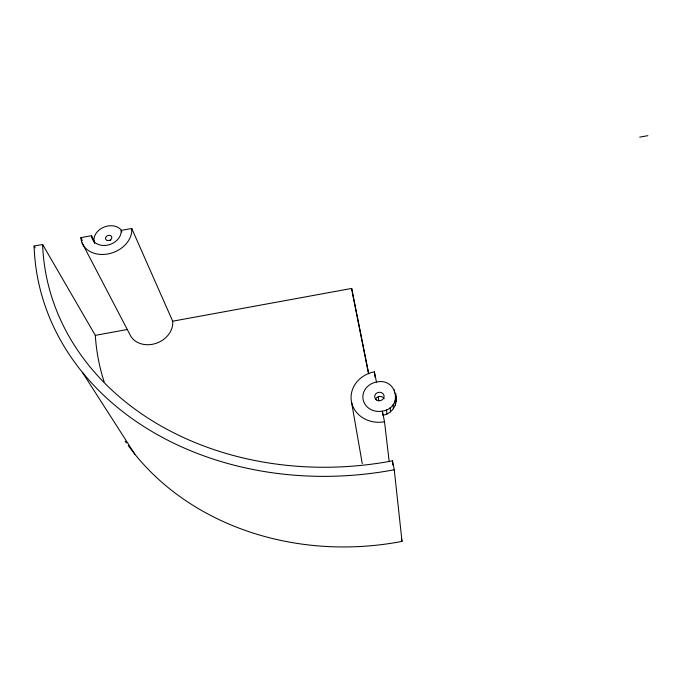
<?xml version="1.0" encoding="UTF-8"?>
<svg xmlns="http://www.w3.org/2000/svg" width="682" height="682" viewBox="0 0 682 682"><rect width="100%" height="100%" fill="white"/><g stroke="black" fill="none" stroke-linecap="round" stroke-linejoin="round"><path stroke-width="1.02" d="M382.73 414.204L382.363 411.144C403.642 407.87 397.035 377.291 376.455 382.048A16.564 14.833 -6.9 0 0 363.122 399.635A16.564 14.833 -6.9 0 0 382.363 411.144L384.512 421.749L389.183 461.612M382.849 415.219C393.037 413.718 398.493 402.909 395.654 393.454M35.191 247.864L34.1 246.04L42.616 244.506L95.318 335.356L127.483 329.466M82.053 242.852L129.665 334.052A22.659 18.712 -22 0 0 155.215 343.617A22.659 18.712 -22 0 0 172.674 321.196L351.69 288.435L368.749 373.762M82.352 240.456L80.877 237.626L91.49 235.716A15.217 11.918 -20.3 0 0 107.193 245.196A15.217 11.918 -20.3 0 0 121.166 230.38L131.745 228.479L172.674 321.196M639.707 137.133L647.9 135.667M82.411 372.372L134.848 454.186M91.49 235.716L93.946 240.601M121.166 230.38L121.907 232.016M395.364 395.824L396.037 397.632M384.512 421.749A28.397 25.439 -6.9 0 1 351.52 402.013A28.397 25.439 -6.9 0 1 374.392 371.861L376.455 382.048M42.616 244.506A299.799 242.903 -7.9 0 0 392.457 460.853L394.256 469.753L402.022 541.397A266.202 227.37 -8.1 0 1 128.276 445.602M352.253 292.331L368.502 373.651M401.434 538.465L402.022 541.397M351.46 401.707L362.261 463.615M351.69 288.435L352.117 291.359M374.392 371.861L375.04 377.12M378.271 396.796L378.791 400.999M386.506 409.848L386.958 413.931M392.457 460.853L392.917 465.03M390.147 407.64L390.573 411.74M393.054 404.665L393.454 408.782M394.307 389.806L394.597 392.96M395.006 401.144L395.398 405.287M395.892 397.325L396.276 401.485M375.484 399.328A4.697 4.211 -6.9 0 1 379.661 396.447A4.697 4.211 -6.9 0 1 384.128 398.748M104.133 381.818A260.294 221.795 -8.1 0 1 95.318 335.356M131.745 228.479A26.095 20.426 -20.3 0 1 107.807 253.977A26.095 20.426 -20.3 0 1 80.877 237.626M94.653 243.627A15.115 11.867 -20.3 0 1 102.24 227.933A15.115 11.867 -20.3 0 1 120.961 229.672M110.015 240.448A3.214 2.532 -20.4 0 1 110.816 240.217M394.256 469.753A308.528 250.098 -7.9 0 1 34.1 246.04M126.392 442.968A266.202 227.37 -8.1 0 1 125.164 441.194M376.703 400.053A4.731 4.237 -6.9 0 0 384.102 396.728A4.731 4.237 -6.9 0 0 377.359 392.713A4.731 4.237 -6.9 0 0 376.703 400.053M107.27 240.465A3.24 2.54 -20.3 0 0 111.839 237.379A3.24 2.54 -20.3 0 0 106.938 236.006A3.24 2.54 -20.3 0 0 107.27 240.465"/></g></svg>
